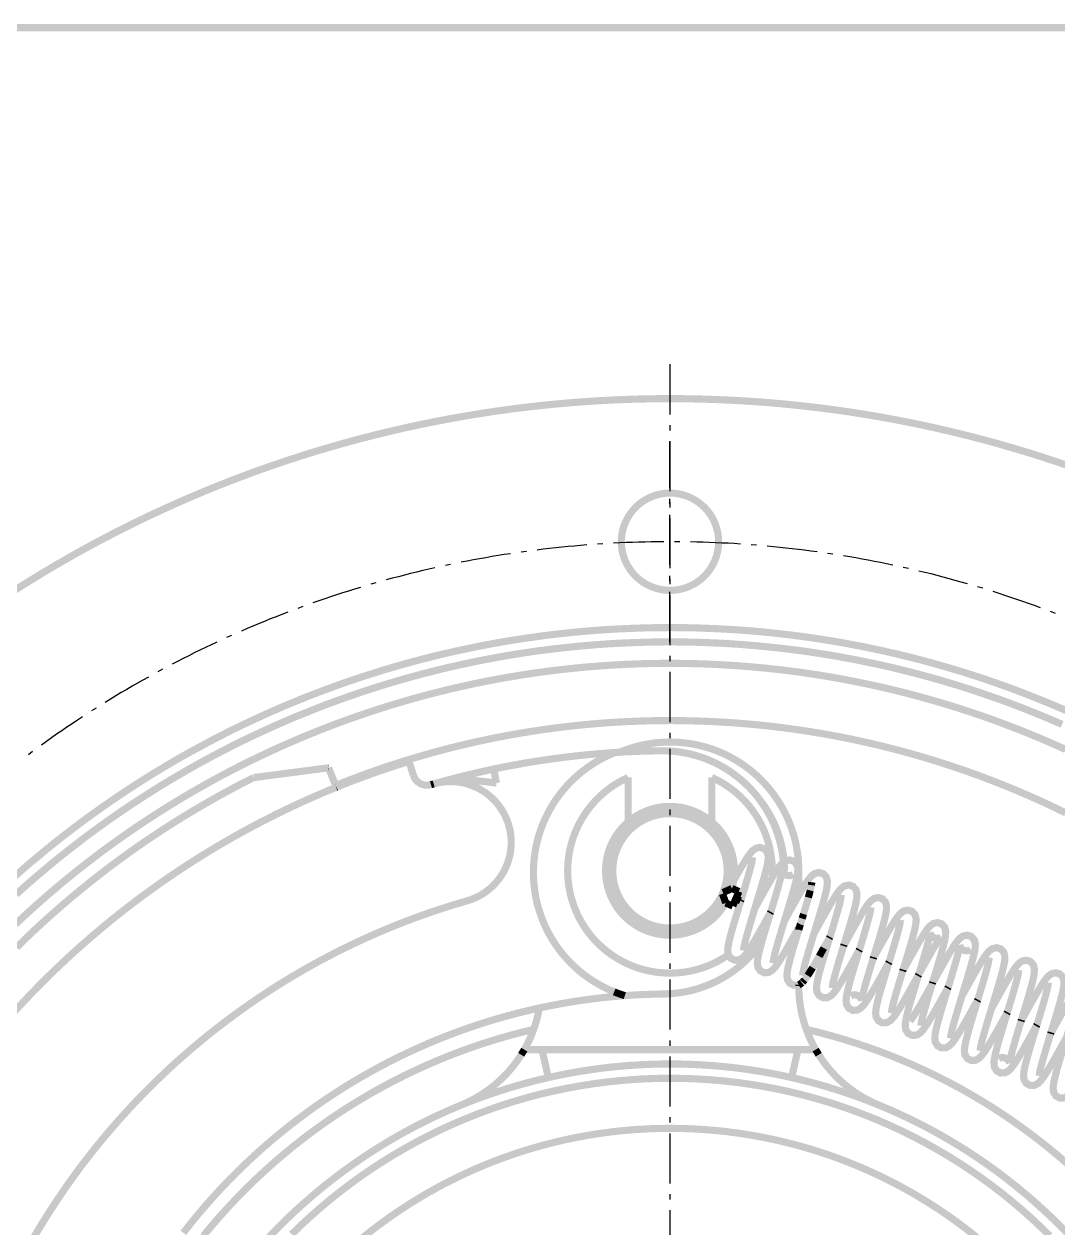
# Model space of a CAD drawing. Header units: millimetres. Extents: x 20 to 410, y 10 to 287.
# Drawn here: x 71.6 to 143.9, y 203.1 to 287.2 of the extents above; entities that cross this region are included whole.
import ezdxf

# ---------------------------------------------------------------- set-up
doc = ezdxf.new("R2010")
doc.units = ezdxf.units.MM
doc.layers.add('KANTEN', color=7, linetype='Continuous', lineweight=50)
doc.layers.add('MITTELLINIEN', color=7, linetype='Continuous', lineweight=25)

msp = doc.modelspace()

# ---------------------------------------------------------------- linework, layer by layer
at = {"layer": 'KANTEN', "lineweight": 50, "const_width": 0.5}
for points in [[(20, 10), (410, 10), (410, 287), (20, 287)], [(116.77, 254.47), (116.47, 254.457), (116.171, 254.417), (115.878, 254.351), (115.591, 254.259), (115.314, 254.143), (115.048, 254.002), (114.796, 253.838), (114.559, 253.653), (114.339, 253.447), (114.139, 253.223), (113.959, 252.982), (113.801, 252.726), (113.666, 252.457), (113.556, 252.178), (113.47, 251.889), (113.411, 251.594), (113.377, 251.295), (113.371, 250.995), (113.391, 250.695), (113.437, 250.397), (113.51, 250.106), (113.608, 249.821), (113.73, 249.547), (113.877, 249.284), (114.046, 249.035), (114.237, 248.802), (114.447, 248.587), (114.675, 248.392), (114.92, 248.217), (115.18, 248.065), (115.452, 247.936), (115.734, 247.832), (116.024, 247.753), (116.32, 247.7), (116.62, 247.673), (116.92, 247.673), (117.22, 247.7), (117.516, 247.753), (117.806, 247.832), (118.088, 247.936), (118.36, 248.065), (118.62, 248.217), (118.865, 248.392), (119.093, 248.587), (119.303, 248.802), (119.494, 249.035), (119.663, 249.284), (119.81, 249.547), (119.932, 249.821), (120.03, 250.106), (120.103, 250.397), (120.149, 250.695), (120.169, 250.995), (120.163, 251.295), (120.129, 251.594), (120.07, 251.889), (119.984, 252.178), (119.874, 252.457), (119.739, 252.726), (119.581, 252.982), (119.401, 253.223), (119.201, 253.447), (118.981, 253.653), (118.744, 253.838), (118.492, 254.002), (118.226, 254.143), (117.949, 254.259), (117.662, 254.351), (117.369, 254.417), (117.07, 254.457)], [(116.77, 224.07), (117.073, 224.081), (117.373, 224.116), (117.671, 224.173), (117.963, 224.252), (118.248, 224.353), (118.525, 224.476), (118.792, 224.619), (119.047, 224.781), (119.289, 224.963), (119.517, 225.162), (119.729, 225.379), (119.924, 225.61), (120.101, 225.856), (120.259, 226.114), (120.397, 226.383), (120.514, 226.662), (120.61, 226.95), (120.684, 227.243), (120.735, 227.542), (120.764, 227.843), (120.769, 228.146), (120.752, 228.448), (120.712, 228.748), (120.65, 229.044), (120.565, 229.335), (120.458, 229.618), (120.331, 229.893), (120.183, 230.157), (120.015, 230.409), (119.829, 230.648), (119.625, 230.872), (119.405, 231.079), (119.17, 231.27), (118.921, 231.442), (118.66, 231.595), (118.388, 231.728), (118.106, 231.84), (117.817, 231.93), (117.522, 231.999), (117.223, 232.044), (116.921, 232.067), (116.619, 232.067), (116.317, 232.044), (116.018, 231.999), (115.723, 231.93), (115.434, 231.84), (115.152, 231.728), (114.88, 231.595), (114.619, 231.442), (114.37, 231.27), (114.135, 231.079), (113.915, 230.872), (113.711, 230.648), (113.525, 230.409), (113.357, 230.157), (113.209, 229.893), (113.082, 229.618), (112.975, 229.335), (112.89, 229.044), (112.828, 228.748), (112.788, 228.448), (112.771, 228.146), (112.776, 227.843), (112.805, 227.542), (112.856, 227.243), (112.93, 226.95), (113.026, 226.662), (113.143, 226.383), (113.281, 226.114), (113.439, 225.856), (113.616, 225.61), (113.811, 225.379), (114.023, 225.162), (114.251, 224.963), (114.493, 224.781), (114.748, 224.619), (115.015, 224.476), (115.292, 224.353), (115.577, 224.252), (115.869, 224.173), (116.167, 224.116), (116.467, 224.081)]]:
    msp.add_lwpolyline(points, close=True, dxfattribs=at)
for points in [[(144.459, 256.434), (143.606, 256.722), (142.465, 257.093), (141.606, 257.361), (140.743, 257.619), (139.59, 257.95), (138.431, 258.264), (137.56, 258.488), (136.686, 258.704), (135.517, 258.977), (134.345, 259.233), (133.463, 259.415), (132.285, 259.642), (131.399, 259.802), (130.215, 260), (129.326, 260.138), (128.435, 260.266), (127.245, 260.422), (126.351, 260.528), (125.157, 260.655), (123.962, 260.765), (123.065, 260.837), (122.167, 260.898), (120.969, 260.966), (119.77, 261.017), (118.87, 261.044), (117.67, 261.065), (116.77, 261.07), (115.87, 261.065), (114.67, 261.044), (113.77, 261.017), (112.871, 260.981), (111.672, 260.917), (110.774, 260.858), (109.877, 260.79), (108.681, 260.684), (107.786, 260.594), (106.593, 260.459), (105.7, 260.346), (104.511, 260.181), (103.621, 260.047), (102.437, 259.853), (101.255, 259.642), (100.371, 259.473), (99.195, 259.233), (98.316, 259.043), (97.438, 258.842), (96.271, 258.561), (95.109, 258.264), (94.24, 258.03), (93.373, 257.786), (92.221, 257.448), (91.361, 257.183), (90.218, 256.817), (89.081, 256.434), (88.231, 256.136), (87.385, 255.829), (86.262, 255.406), (85.424, 255.079), (84.311, 254.628), (83.481, 254.28), (82.38, 253.803), (81.286, 253.309), (80.47, 252.929), (79.389, 252.409), (78.582, 252.009), (77.78, 251.6), (76.718, 251.042), (75.926, 250.614), (75.139, 250.177), (74.097, 249.582), (73.321, 249.126), (72.294, 248.505), (71.529, 248.03), (70.518, 247.384)], [(144.812, 239.115), (143.987, 239.475), (143.158, 239.825), (141.766, 240.383), (140.925, 240.704), (140.079, 241.014), (139.23, 241.312), (138.377, 241.6), (137.521, 241.876), (136.661, 242.141), (135.219, 242.558), (134.351, 242.793), (133.479, 243.016), (132.604, 243.229), (131.727, 243.429), (130.259, 243.739), (128.785, 244.016), (127.897, 244.167), (127.008, 244.306), (126.117, 244.434), (125.224, 244.55), (123.734, 244.718), (122.838, 244.803), (121.941, 244.876), (121.043, 244.938), (120.144, 244.987), (118.645, 245.045), (117.745, 245.063), (116.845, 245.07), (115.945, 245.065), (115.045, 245.048), (113.546, 244.995), (112.647, 244.947), (111.749, 244.887), (110.852, 244.816), (109.956, 244.733), (109.06, 244.638), (108.167, 244.532), (106.68, 244.328), (105.199, 244.093), (104.313, 243.936), (103.428, 243.768), (101.96, 243.462), (101.082, 243.263), (100.207, 243.053), (99.334, 242.831), (98.465, 242.598), (97.599, 242.353), (96.736, 242.098), (95.305, 241.646), (94.452, 241.361), (93.602, 241.064), (92.194, 240.545), (91.355, 240.219), (90.521, 239.882), (89.691, 239.534), (88.865, 239.176), (87.5, 238.554), (86.687, 238.167), (85.88, 237.769), (84.546, 237.083), (83.227, 236.368), (82.443, 235.926), (81.666, 235.473), (80.894, 235.01), (80.128, 234.537), (79.368, 234.054), (78.615, 233.561), (77.868, 233.058), (77.128, 232.546), (75.91, 231.671), (74.711, 230.769), (74.001, 230.216), (73.298, 229.654), (72.144, 228.696), (71.461, 228.109), (70.786, 227.514)], [(144.172, 238.304), (142.792, 238.894), (141.4, 239.453), (140.559, 239.773), (139.714, 240.082), (138.296, 240.573), (137.44, 240.852), (136.581, 241.12), (135.718, 241.377), (134.852, 241.622), (133.983, 241.855), (133.111, 242.077), (132.236, 242.288), (131.358, 242.487), (129.889, 242.793), (128.414, 243.066), (127.526, 243.214), (126.636, 243.35), (125.745, 243.475), (124.852, 243.588), (123.361, 243.75), (121.866, 243.879), (120.968, 243.94), (120.069, 243.99), (118.57, 244.046), (117.67, 244.064), (116.77, 244.07), (115.87, 244.064), (114.97, 244.046), (113.471, 243.99), (112.572, 243.94), (111.674, 243.879), (110.179, 243.75), (108.688, 243.588), (107.795, 243.475), (106.904, 243.35), (106.014, 243.214), (105.126, 243.066), (103.651, 242.793), (102.182, 242.487), (101.304, 242.288), (100.429, 242.077), (99.557, 241.855), (98.688, 241.622), (97.822, 241.377), (96.959, 241.12), (96.1, 240.852), (95.244, 240.573), (93.826, 240.082), (92.981, 239.773), (92.14, 239.453), (90.748, 238.894), (89.918, 238.544), (89.094, 238.183), (87.73, 237.557), (86.919, 237.168), (86.113, 236.767), (84.781, 236.076), (83.99, 235.647), (83.204, 235.208), (81.908, 234.453), (81.138, 233.987), (80.374, 233.51), (79.116, 232.693), (78.37, 232.19), (77.63, 231.677), (76.413, 230.8), (75.692, 230.261), (74.979, 229.712), (74.272, 229.154), (73.573, 228.587), (72.425, 227.621), (71.747, 227.03), (71.076, 226.429)], [(71.038, 224.349), (71.696, 224.964), (72.139, 225.368), (72.811, 225.968), (73.49, 226.559), (74.178, 227.14), (74.641, 227.523), (75.341, 228.089), (75.813, 228.46), (76.526, 229.01), (77.246, 229.55), (77.974, 230.081), (78.709, 230.601), (79.451, 231.111), (79.949, 231.446), (80.703, 231.939), (81.463, 232.423), (82.229, 232.896), (82.743, 233.205), (83.52, 233.661), (84.303, 234.106), (84.828, 234.396), (85.621, 234.824), (86.153, 235.102), (86.955, 235.512), (87.762, 235.91), (88.575, 236.297), (89.12, 236.549), (89.942, 236.918), (90.768, 237.276), (91.322, 237.508), (92.156, 237.847), (92.715, 238.067), (93.556, 238.387), (94.402, 238.695), (94.968, 238.895), (95.821, 239.184), (96.678, 239.462), (97.538, 239.728), (98.402, 239.983), (98.979, 240.146), (99.849, 240.381), (100.721, 240.604), (101.596, 240.816), (102.474, 241.015), (103.061, 241.142), (103.944, 241.321), (104.828, 241.489), (105.42, 241.594), (106.308, 241.742), (107.198, 241.878), (107.792, 241.961), (108.686, 242.077), (109.282, 242.147), (110.177, 242.242), (111.074, 242.326), (111.972, 242.397), (112.57, 242.437), (113.47, 242.488), (114.369, 242.527), (114.969, 242.546), (115.87, 242.564), (116.77, 242.57), (117.67, 242.564), (118.571, 242.546), (119.171, 242.527), (120.07, 242.488), (120.97, 242.437), (121.568, 242.397), (122.466, 242.326), (123.363, 242.242), (124.258, 242.147), (124.854, 242.077), (125.748, 241.961), (126.639, 241.834), (127.529, 241.694), (128.416, 241.542), (129.302, 241.379), (129.891, 241.263), (130.772, 241.079), (131.651, 240.884), (132.236, 240.747), (133.11, 240.531), (133.981, 240.304), (134.85, 240.065), (135.427, 239.899), (136.289, 239.641), (136.862, 239.462), (137.719, 239.184), (138.288, 238.992), (139.138, 238.695), (139.984, 238.387), (140.825, 238.067), (141.384, 237.847), (142.218, 237.508), (142.772, 237.276), (143.598, 236.918), (144.42, 236.549)], [(93.405, 234.038), (93.963, 234.26), (94.805, 234.583), (95.651, 234.894), (96.218, 235.094), (97.072, 235.385), (97.643, 235.571), (98.503, 235.841), (99.079, 236.014), (99.945, 236.263), (100.525, 236.422), (101.397, 236.65), (101.98, 236.795), (102.858, 237.002), (103.444, 237.133), (104.327, 237.319), (104.916, 237.436), (105.507, 237.547), (106.395, 237.703), (106.988, 237.8), (107.879, 237.934), (108.773, 238.056), (109.369, 238.13), (110.265, 238.231), (110.863, 238.29), (111.761, 238.369), (112.361, 238.414), (112.96, 238.454), (113.861, 238.502), (114.761, 238.538), (115.362, 238.554), (115.963, 238.565), (116.865, 238.57), (117.466, 238.566), (118.367, 238.55), (119.268, 238.52), (119.869, 238.493), (120.769, 238.442), (121.368, 238.401), (122.267, 238.328), (122.865, 238.272), (123.762, 238.178), (124.359, 238.108), (124.955, 238.032), (125.848, 237.907), (126.442, 237.817), (127.332, 237.671), (128.219, 237.512), (128.81, 237.399), (129.399, 237.281), (130.28, 237.092), (130.867, 236.96), (131.743, 236.75), (132.617, 236.528), (133.198, 236.372), (133.777, 236.212), (134.643, 235.96), (135.218, 235.785), (136.077, 235.513), (136.933, 235.228), (137.501, 235.032), (138.349, 234.727), (138.912, 234.516), (139.753, 234.191), (140.311, 233.967), (140.866, 233.738), (141.696, 233.385), (142.52, 233.019), (143.066, 232.769), (143.881, 232.384), (144.422, 232.12)], [(125.77, 228.07), (125.765, 228.371), (125.75, 228.671), (125.725, 228.97), (125.69, 229.269), (125.645, 229.566), (125.59, 229.862), (125.525, 230.155), (125.451, 230.447), (125.366, 230.735), (125.273, 231.021), (125.169, 231.303), (125.057, 231.582), (124.935, 231.857), (124.804, 232.127), (124.664, 232.393), (124.515, 232.654), (124.357, 232.91), (124.192, 233.161), (124.017, 233.406), (123.835, 233.645), (123.645, 233.878), (123.447, 234.104), (123.242, 234.324), (123.029, 234.537), (122.81, 234.742), (122.584, 234.94), (122.351, 235.131), (122.112, 235.313), (121.867, 235.487), (121.617, 235.653), (121.361, 235.811), (121.1, 235.96), (120.834, 236.1), (120.563, 236.232), (120.289, 236.354), (120.01, 236.467), (119.728, 236.57), (119.442, 236.664), (119.154, 236.749), (118.863, 236.823), (118.569, 236.888), (118.274, 236.944), (117.976, 236.989), (117.678, 237.024), (117.378, 237.049), (117.078, 237.065), (116.778, 237.07), (116.477, 237.065), (116.177, 237.05), (115.877, 237.026), (115.578, 236.991), (115.281, 236.946), (114.986, 236.891), (114.692, 236.827), (114.401, 236.753), (114.112, 236.669), (113.826, 236.575), (113.544, 236.472), (113.265, 236.36)], [(104.441, 235.182), (105.343, 235.364), (106.55, 235.585), (107.459, 235.735), (108.673, 235.913), (109.586, 236.03), (110.805, 236.165), (112.027, 236.274), (112.945, 236.34)], [(112.945, 236.34), (112.665, 236.225), (112.388, 236.1), (112.116, 235.966), (111.848, 235.823), (111.585, 235.67), (111.328, 235.51), (111.076, 235.34), (110.83, 235.162)], [(116.136, 236.459), (115.178, 236.441), (114.54, 236.421), (113.583, 236.377), (112.945, 236.34)], [(124.695, 228.679), (124.664, 228.98), (124.623, 229.28), (124.57, 229.578), (124.507, 229.875), (124.434, 230.169), (124.35, 230.46), (124.256, 230.747), (124.151, 231.032), (124.037, 231.312), (123.912, 231.588), (123.778, 231.86), (123.634, 232.126), (123.481, 232.388), (123.319, 232.643), (123.147, 232.893), (122.967, 233.136), (122.779, 233.373), (122.582, 233.603), (122.376, 233.826), (122.163, 234.041), (121.943, 234.249), (121.715, 234.449), (121.481, 234.64), (121.239, 234.823), (120.992, 234.997), (120.738, 235.163), (120.478, 235.319), (120.213, 235.466), (119.943, 235.603), (119.669, 235.731), (119.39, 235.848), (119.107, 235.956), (118.82, 236.054), (118.53, 236.141), (118.237, 236.218), (117.942, 236.284), (117.644, 236.34), (117.344, 236.385), (117.043, 236.42), (116.742, 236.443), (116.439, 236.456), (116.136, 236.459)], [(97.581, 235.418), (96.726, 235.133), (96.159, 234.936), (95.312, 234.63), (94.469, 234.312), (93.631, 233.982), (92.798, 233.64), (91.97, 233.286), (91.421, 233.043), (90.874, 232.795), (90.059, 232.413), (89.249, 232.019), (88.445, 231.613), (87.647, 231.196), (86.855, 230.767), (86.069, 230.327), (85.29, 229.875), (84.774, 229.568), (84.006, 229.098), (83.245, 228.616), (82.491, 228.124), (81.744, 227.62), (81.25, 227.279), (80.516, 226.757), (79.789, 226.226), (79.07, 225.683), (78.359, 225.13), (77.656, 224.567), (77.192, 224.186), (76.503, 223.606), (75.823, 223.016), (75.151, 222.417), (74.488, 221.807), (74.05, 221.396), (73.402, 220.77), (72.763, 220.136), (72.134, 219.492), (71.513, 218.839), (70.902, 218.177)], [(97.581, 235.418), (98.534, 235.719)], [(97.581, 235.418), (98.534, 235.719)], [(98.534, 235.719), (98.682, 235.238), (98.831, 234.756)], [(71.108, 222.721), (71.754, 223.351), (72.19, 223.766), (72.63, 224.177), (73.297, 224.785), (73.746, 225.185), (74.427, 225.778), (74.885, 226.168), (75.58, 226.745), (76.282, 227.312), (76.754, 227.684), (77.71, 228.417), (78.435, 228.954), (78.922, 229.307), (79.907, 229.998), (80.404, 230.337), (81.156, 230.837), (81.661, 231.164), (82.424, 231.647), (82.936, 231.962), (83.71, 232.427), (84.491, 232.88), (85.014, 233.177), (85.541, 233.468), (86.335, 233.897), (87.136, 234.314), (87.673, 234.586)], [(92.886, 235.267), (90.279, 234.926), (87.673, 234.586)], [(92.905, 235.269), (92.895, 235.268), (92.886, 235.267)], [(93.456, 233.912), (93.181, 234.59), (92.905, 235.269)], [(98.831, 234.756), (98.905, 234.577), (99.013, 234.416), (99.15, 234.278), (99.311, 234.17), (99.49, 234.095), (99.68, 234.056), (99.874, 234.054), (100.065, 234.09)], [(98.831, 234.756), (98.905, 234.577), (99.013, 234.416), (99.15, 234.278), (99.311, 234.17), (99.49, 234.095), (99.68, 234.056), (99.874, 234.054), (100.065, 234.09)], [(104.441, 235.182), (103.538, 234.985), (102.339, 234.701), (101.145, 234.392), (100.254, 234.144)], [(104.441, 235.182), (103.538, 234.985), (102.339, 234.701), (101.145, 234.392), (100.254, 234.144)], [(100.254, 234.144), (101.145, 234.392), (102.339, 234.701), (103.538, 234.985), (104.441, 235.182)], [(104.647, 234.203), (104.441, 235.182)], [(111.716, 220.171), (111.458, 220.326), (111.205, 220.49), (110.958, 220.662), (110.717, 220.842), (110.482, 221.03), (110.254, 221.226), (110.032, 221.43), (109.817, 221.641), (109.609, 221.859), (109.409, 222.083), (109.216, 222.315), (109.031, 222.552), (108.854, 222.796), (108.686, 223.045), (108.526, 223.3), (108.374, 223.56), (108.231, 223.826), (108.097, 224.095), (107.973, 224.369), (107.857, 224.647), (107.751, 224.929), (107.655, 225.214), (107.568, 225.503), (107.49, 225.793), (107.423, 226.087), (107.365, 226.382), (107.317, 226.68), (107.28, 226.978), (107.252, 227.278), (107.234, 227.579), (107.226, 227.88), (107.229, 228.181), (107.241, 228.481), (107.264, 228.782), (107.296, 229.081), (107.339, 229.379), (107.391, 229.676), (107.453, 229.97), (107.526, 230.262), (107.608, 230.552), (107.699, 230.839), (107.8, 231.122), (107.911, 231.403), (108.031, 231.679), (108.16, 231.951), (108.298, 232.218), (108.444, 232.481), (108.6, 232.739), (108.764, 232.991), (108.937, 233.238), (109.117, 233.479), (109.306, 233.714), (109.502, 233.942), (109.706, 234.163), (109.917, 234.378), (110.135, 234.585), (110.361, 234.785), (110.592, 234.978), (110.83, 235.162)], [(113.85, 234.597), (113.578, 234.468), (113.311, 234.328), (113.05, 234.176), (112.797, 234.014), (112.55, 233.842), (112.31, 233.659), (112.079, 233.466), (111.856, 233.263), (111.641, 233.052), (111.436, 232.831), (111.24, 232.602), (111.054, 232.366), (110.878, 232.121), (110.713, 231.869), (110.558, 231.611), (110.415, 231.346), (110.282, 231.075), (110.161, 230.799), (110.052, 230.518), (109.955, 230.233), (109.87, 229.944), (109.797, 229.652), (109.737, 229.357), (109.689, 229.059), (109.653, 228.76), (109.631, 228.46), (109.621, 228.159), (109.623, 227.858), (109.638, 227.557), (109.666, 227.257), (109.707, 226.958), (109.76, 226.662), (109.826, 226.368), (109.903, 226.077), (109.994, 225.789), (110.096, 225.506), (110.21, 225.227), (110.335, 224.953), (110.472, 224.685), (110.62, 224.422), (110.779, 224.167), (110.949, 223.918), (111.129, 223.676), (111.319, 223.443), (111.519, 223.217), (111.728, 223), (111.946, 222.792), (112.173, 222.594), (112.408, 222.405), (112.65, 222.226), (112.9, 222.058), (113.157, 221.9), (113.42, 221.754), (113.689, 221.618), (113.963, 221.494), (114.243, 221.382), (114.527, 221.281), (114.815, 221.193), (115.106, 221.116), (115.401, 221.052), (115.697, 221.001), (115.996, 220.962), (116.296, 220.936), (116.597, 220.922), (116.898, 220.921), (117.199, 220.933), (117.5, 220.957), (117.799, 220.994), (118.096, 221.044), (118.391, 221.106), (118.683, 221.181), (118.971, 221.267), (119.256, 221.366), (119.536, 221.477), (119.811, 221.599), (120.081, 221.733), (120.345, 221.878), (120.603, 222.034), (120.854, 222.201)], [(113.85, 231.494), (113.85, 233.045), (113.85, 234.597)], [(123.903, 227.581), (123.918, 227.882), (123.919, 228.182), (123.908, 228.482), (123.885, 228.782), (123.848, 229.08), (123.8, 229.376), (123.739, 229.67), (123.665, 229.962), (123.58, 230.25), (123.482, 230.534), (123.373, 230.813), (123.252, 231.088), (123.119, 231.358), (122.975, 231.622), (122.821, 231.879), (122.655, 232.13), (122.48, 232.374), (122.294, 232.61), (122.098, 232.838), (121.893, 233.057), (121.679, 233.268), (121.457, 233.47), (121.226, 233.662), (120.987, 233.844), (120.741, 234.016), (120.487, 234.178), (120.228, 234.328), (119.962, 234.468), (119.69, 234.597)], [(119.69, 234.597), (119.69, 233.045), (119.69, 231.494)], [(70.93, 218.208), (71.542, 218.87), (72.164, 219.524), (72.796, 220.169), (73.222, 220.593), (73.869, 221.222), (74.525, 221.842), (74.967, 222.25), (75.413, 222.653), (76.09, 223.25), (76.775, 223.837), (77.469, 224.414), (77.936, 224.793), (78.643, 225.353), (79.359, 225.903), (79.84, 226.263), (80.569, 226.796), (81.305, 227.317), (82.049, 227.828), (82.549, 228.162), (83.052, 228.492), (83.813, 228.977), (84.324, 229.294), (85.096, 229.761), (85.615, 230.066), (86.398, 230.513), (87.188, 230.95), (87.718, 231.234), (88.518, 231.651), (89.324, 232.056), (89.865, 232.32), (90.681, 232.706), (91.502, 233.079), (92.052, 233.322), (92.883, 233.676), (93.439, 233.905)], [(93.439, 233.905), (93.448, 233.908), (93.456, 233.912)], [(100.065, 234.09), (100.254, 234.144)], [(103.158, 234.373), (102.834, 234.396), (102.509, 234.409), (102.183, 234.412), (101.858, 234.403), (101.533, 234.38), (101.21, 234.344), (100.888, 234.293), (100.569, 234.226), (100.254, 234.144)], [(100.254, 234.144), (100.549, 234.217), (100.848, 234.269), (101.15, 234.299), (101.453, 234.308), (101.756, 234.295), (102.058, 234.261), (102.356, 234.205), (102.649, 234.128), (102.936, 234.03), (103.216, 233.912), (103.486, 233.775), (103.746, 233.618), (103.994, 233.443), (104.229, 233.251), (104.45, 233.043), (104.655, 232.82), (104.844, 232.582), (105.015, 232.332), (105.168, 232.07), (105.302, 231.798), (105.416, 231.517), (105.51, 231.228), (105.583, 230.934), (105.635, 230.635), (105.665, 230.333), (105.674, 230.03), (105.661, 229.727), (105.627, 229.425), (105.571, 229.127), (105.494, 228.834), (105.396, 228.546), (105.278, 228.267), (105.141, 227.996), (104.984, 227.737), (104.809, 227.489), (104.617, 227.254), (104.409, 227.033), (104.186, 226.828), (103.948, 226.639), (103.698, 226.468), (103.436, 226.315), (103.164, 226.181), (102.883, 226.066), (102.594, 225.973)], [(104.647, 234.203), (103.718, 234.318), (103.158, 234.373)], [(124.77, 228.07), (124.764, 228.383), (124.745, 228.696), (124.715, 229.008), (124.672, 229.318), (124.617, 229.627), (124.55, 229.933), (124.471, 230.236), (124.38, 230.536), (124.278, 230.832), (124.164, 231.124), (124.039, 231.412), (123.902, 231.694), (123.755, 231.97), (123.597, 232.241), (123.428, 232.505), (123.249, 232.762), (123.061, 233.012)], [(121.097, 226.833), (121.17, 227.126), (121.223, 227.423), (121.257, 227.723), (121.27, 228.025), (121.263, 228.327), (121.235, 228.627), (121.188, 228.925), (121.121, 229.22), (121.034, 229.509), (120.928, 229.791), (120.803, 230.066), (120.66, 230.332), (120.5, 230.588), (120.322, 230.832), (120.129, 231.064), (119.921, 231.283), (119.699, 231.487), (119.463, 231.675), (119.215, 231.848), (118.956, 232.003), (118.688, 232.141), (118.411, 232.26), (118.126, 232.361), (117.835, 232.442), (117.54, 232.504), (117.241, 232.545), (116.94, 232.567), (116.638, 232.568), (116.337, 232.549), (116.037, 232.51), (115.741, 232.451), (115.45, 232.372), (115.164, 232.274), (114.886, 232.157), (114.617, 232.021), (114.356, 231.868), (114.107, 231.698), (113.87, 231.511), (113.646, 231.309), (113.436, 231.092), (113.241, 230.862), (113.061, 230.619), (112.899, 230.365), (112.754, 230.1), (112.627, 229.826), (112.518, 229.544), (112.429, 229.256), (112.359, 228.962), (112.309, 228.665), (112.28, 228.364), (112.27, 228.063), (112.281, 227.761), (112.311, 227.461), (112.362, 227.163), (112.433, 226.87), (112.523, 226.582), (112.633, 226.3), (112.761, 226.027), (112.907, 225.763), (113.07, 225.509), (113.25, 225.267), (113.446, 225.037), (113.657, 224.821), (113.881, 224.619), (114.119, 224.434), (114.369, 224.264), (114.63, 224.112), (114.9, 223.977), (115.178, 223.861), (115.464, 223.764), (115.756, 223.686), (116.052, 223.628), (116.351, 223.59), (116.653, 223.572), (116.955, 223.574), (117.256, 223.596), (117.554, 223.639), (117.85, 223.701), (118.14, 223.784), (118.424, 223.885), (118.701, 224.005), (118.969, 224.144), (119.228, 224.3), (119.475, 224.474), (119.71, 224.663), (119.932, 224.868), (120.139, 225.087), (120.332, 225.32), (120.508, 225.564), (120.668, 225.821)], [(121.216, 227.374), (121.671, 228.176), (121.985, 228.703), (122.149, 228.963), (122.323, 229.216), (122.517, 229.453), (122.76, 229.639), (123.056, 229.707), (123.347, 229.62), (123.555, 229.399), (123.638, 229.105), (123.624, 228.799), (123.57, 228.497), (123.502, 228.197), (123.345, 227.604), (123.088, 226.719), (122.729, 225.544)], [(122.546, 229.023), (122.499, 228.72), (122.43, 228.422), (122.272, 227.831), (122.014, 226.949), (121.215, 224.312), (121.048, 223.723), (120.899, 223.129), (120.839, 222.829), (120.806, 222.525), (120.846, 222.223), (121.009, 221.967), (121.276, 221.825), (121.579, 221.836), (121.844, 221.984), (122.052, 222.208), (122.231, 222.456), (122.398, 222.713), (122.715, 223.237), (123.17, 224.035), (123.763, 225.106)], [(122.699, 225.442), (123.292, 226.514), (123.746, 227.314), (124.06, 227.84), (124.224, 228.098), (124.398, 228.35), (124.593, 228.586), (124.837, 228.768), (125.134, 228.83), (125.423, 228.738), (125.627, 228.514), (125.706, 228.22), (125.69, 227.915), (125.636, 227.613), (125.568, 227.315), (125.411, 226.722), (125.154, 225.84), (124.797, 224.668)], [(124.613, 228.146), (124.567, 227.844), (124.498, 227.546), (124.339, 226.954), (124.081, 226.073), (123.282, 223.436), (123.116, 222.846), (122.966, 222.253), (122.906, 221.952), (122.873, 221.648), (122.913, 221.346), (123.076, 221.091), (123.343, 220.949), (123.646, 220.959), (123.911, 221.108), (124.12, 221.332), (124.299, 221.58), (124.466, 221.836), (124.782, 222.361), (125.237, 223.159), (125.83, 224.23)], [(125.378, 227.822), (125.27, 227.762), (125.149, 227.734), (125.025, 227.738), (124.905, 227.772), (124.798, 227.834), (124.709, 227.92), (124.644, 228.027), (124.613, 228.146)], [(124.766, 224.566), (125.36, 225.638), (125.813, 226.437), (126.127, 226.963), (126.291, 227.222), (126.465, 227.474), (126.661, 227.71), (126.905, 227.892), (127.202, 227.954), (127.49, 227.862), (127.694, 227.638), (127.773, 227.344), (127.757, 227.039), (127.703, 226.737), (127.635, 226.438), (127.478, 225.846), (127.221, 224.964), (126.864, 223.792)], [(125.77, 228.07), (125.77, 227.217), (125.77, 226.363)], [(126.68, 227.27), (126.634, 226.968), (126.565, 226.67), (126.407, 226.078), (126.148, 225.197), (125.349, 222.56), (125.183, 221.97), (125.034, 221.376), (124.974, 221.076), (124.94, 220.772), (124.98, 220.47), (125.143, 220.215), (125.411, 220.073), (125.713, 220.083), (125.979, 220.232), (126.187, 220.455), (126.366, 220.704), (126.533, 220.96), (126.849, 221.485), (127.304, 222.283), (127.898, 223.354)], [(126.653, 227.067), (126.68, 227.27)], [(126.833, 223.69), (127.427, 224.762), (127.88, 225.561), (128.194, 226.087), (128.359, 226.346), (128.532, 226.598), (128.728, 226.834), (128.972, 227.016), (129.269, 227.078), (129.557, 226.985), (129.761, 226.762), (129.84, 226.468), (129.824, 226.162), (129.771, 225.861), (129.702, 225.562), (129.545, 224.97), (129.288, 224.088), (128.931, 222.916)], [(120.668, 225.821), (120.555, 226.144), (120.433, 226.463)], [(121.097, 226.833), (120.786, 226.69), (120.472, 226.555)], [(121.097, 226.833), (121.342, 226.729), (121.588, 226.625)], [(121.374, 226.119), (121.159, 225.612)], [(121.588, 226.625), (121.374, 226.119)], [(121.374, 226.119), (121.696, 225.982)], [(126.442, 226.204), (126.571, 226.694)], [(128.747, 226.394), (128.701, 226.092), (128.632, 225.793), (128.474, 225.202), (128.216, 224.321), (127.417, 221.683), (127.25, 221.094), (127.101, 220.5), (127.041, 220.2), (127.008, 219.896), (127.048, 219.594), (127.211, 219.339), (127.478, 219.197), (127.781, 219.207), (128.046, 219.355), (128.254, 219.579), (128.433, 219.827), (128.6, 220.084), (128.916, 220.608), (129.371, 221.406), (129.965, 222.478)], [(128.901, 222.814), (129.494, 223.886), (129.948, 224.685), (130.262, 225.211), (130.426, 225.47), (130.6, 225.722), (130.795, 225.958), (131.039, 226.14), (131.336, 226.202), (131.625, 226.109), (131.829, 225.885), (131.907, 225.592), (131.892, 225.286), (131.838, 224.985), (131.77, 224.686), (131.613, 224.094), (131.356, 223.211), (130.998, 222.039)], [(102.594, 225.973), (101.443, 225.628), (100.585, 225.353), (100.016, 225.161), (99.449, 224.962), (98.603, 224.651), (98.043, 224.436), (97.206, 224.101), (96.376, 223.752), (95.825, 223.511), (95.006, 223.137), (94.463, 222.88), (93.654, 222.483), (93.119, 222.21), (92.322, 221.789), (91.795, 221.501), (91.271, 221.206), (90.492, 220.753), (89.721, 220.287), (89.212, 219.968), (88.455, 219.48), (87.955, 219.146), (87.213, 218.636), (86.723, 218.288), (85.756, 217.576), (85.278, 217.211), (84.57, 216.654), (84.104, 216.276), (83.412, 215.698), (82.731, 215.109), (82.282, 214.709), (81.838, 214.304), (81.182, 213.687), (80.75, 213.27), (80.111, 212.634), (79.484, 211.987), (79.072, 211.55), (78.264, 210.661), (77.672, 209.982), (77.283, 209.523), (76.711, 208.828), (76.336, 208.358), (75.784, 207.646), (75.424, 207.166), (75.068, 206.681), (74.546, 205.947), (73.87, 204.954), (73.54, 204.452), (73.057, 203.691), (72.742, 203.18), (72.282, 202.405)], [(120.668, 225.821), (120.913, 225.717), (121.159, 225.612)], [(121.696, 225.982), (121.748, 226.076)], [(122.729, 225.544), (122.362, 224.333), (122.1, 223.421), (122.021, 223.115), (121.949, 222.807), (121.9, 222.495)], [(130.815, 225.518), (130.768, 225.216), (130.699, 224.917), (130.541, 224.326), (130.283, 223.444), (129.484, 220.807), (129.317, 220.218), (129.168, 219.624), (129.108, 219.324), (129.075, 219.02), (129.115, 218.718), (129.278, 218.462), (129.545, 218.321), (129.848, 218.331), (130.113, 218.479), (130.321, 218.703), (130.5, 218.951), (130.667, 219.208), (130.984, 219.732), (131.439, 220.53), (132.032, 221.601)], [(130.968, 221.937), (131.561, 223.009), (132.015, 223.809), (132.329, 224.335), (132.493, 224.594), (132.667, 224.846), (132.862, 225.081), (133.106, 225.264), (133.403, 225.325), (133.692, 225.233), (133.896, 225.009), (133.975, 224.715), (133.959, 224.41), (133.905, 224.108), (133.837, 223.81), (133.68, 223.218), (133.423, 222.335), (133.066, 221.163)], [(123.763, 225.106), (123.815, 225.199)], [(124.797, 224.668), (124.429, 223.457), (124.168, 222.545), (124.088, 222.239), (124.016, 221.931), (123.968, 221.619)], [(126.008, 224.734), (126.105, 225.051)], [(132.882, 224.642), (132.836, 224.339), (132.767, 224.041), (132.608, 223.45), (132.35, 222.568), (131.551, 219.931), (131.385, 219.342), (131.235, 218.748), (131.175, 218.448), (131.142, 218.144), (131.182, 217.842), (131.345, 217.586), (131.613, 217.444), (131.915, 217.455), (132.18, 217.603), (132.389, 217.827), (132.568, 218.075), (132.735, 218.332), (133.051, 218.856), (133.506, 219.654), (134.099, 220.725)], [(133.035, 221.061), (133.629, 222.133), (134.082, 222.933), (134.396, 223.459), (134.56, 223.717), (134.734, 223.97), (134.93, 224.205), (135.174, 224.387), (135.471, 224.449), (135.759, 224.357), (135.963, 224.133), (136.042, 223.839), (136.026, 223.534), (135.972, 223.232), (135.904, 222.934), (135.747, 222.341), (135.49, 221.459), (135.133, 220.287)], [(133.035, 221.061), (133.629, 222.133), (134.082, 222.933), (134.396, 223.459), (134.56, 223.717), (134.734, 223.97), (134.93, 224.205), (135.174, 224.387), (135.471, 224.449), (135.759, 224.357), (135.963, 224.133), (136.042, 223.839), (136.026, 223.534), (135.972, 223.232), (135.904, 222.934), (135.747, 222.341), (135.49, 221.459), (135.133, 220.287)], [(125.77, 223.957), (125.883, 224.324)], [(125.77, 224.121), (125.77, 224.039), (125.77, 223.957)], [(125.83, 224.23), (125.883, 224.323)], [(126.864, 223.792), (126.496, 222.581), (126.235, 221.669), (126.155, 221.363), (126.083, 221.055), (126.035, 220.743)], [(134.949, 223.766), (134.903, 223.463), (134.834, 223.165), (134.676, 222.573), (134.417, 221.692), (133.618, 219.055), (133.452, 218.466), (133.303, 217.872), (133.243, 217.572), (133.21, 217.267), (133.249, 216.965), (133.412, 216.71), (133.68, 216.568), (133.982, 216.578), (134.248, 216.727), (134.456, 216.951), (134.635, 217.199), (134.802, 217.456), (135.118, 217.98), (135.573, 218.778), (136.167, 219.849)], [(133.539, 217.562), (133.724, 217.805), (133.891, 218.062), (134.206, 218.588), (134.66, 219.386), (135.999, 221.794), (136.306, 222.324), (136.629, 222.844), (136.803, 223.096), (136.999, 223.331), (137.243, 223.512), (137.54, 223.573), (137.828, 223.479), (138.031, 223.255), (138.109, 222.961), (138.093, 222.656), (138.039, 222.354), (137.971, 222.056), (137.814, 221.464), (137.557, 220.582), (137.2, 219.411)], [(135.714, 223.441), (135.606, 223.381), (135.485, 223.353), (135.361, 223.357), (135.241, 223.391), (135.134, 223.453), (135.045, 223.539), (134.981, 223.646), (134.949, 223.766)], [(135.102, 220.185), (135.696, 221.257), (136.149, 222.056), (136.463, 222.583), (136.628, 222.841), (136.801, 223.093), (136.997, 223.329), (137.241, 223.511), (137.538, 223.573), (137.826, 223.481), (138.03, 223.257), (138.109, 222.963), (138.093, 222.658), (138.04, 222.356), (137.971, 222.058), (137.814, 221.465), (137.557, 220.583), (137.2, 219.411)], [(116.316, 219.46), (116.625, 219.468), (116.934, 219.489), (117.242, 219.52), (117.548, 219.563), (117.853, 219.616), (118.156, 219.681), (118.456, 219.757), (118.753, 219.843), (119.047, 219.941), (119.337, 220.049), (119.623, 220.167), (119.904, 220.296), (120.181, 220.435), (120.452, 220.584), (120.718, 220.743), (120.978, 220.911), (121.231, 221.089), (121.478, 221.276), (121.718, 221.471), (121.95, 221.676), (122.175, 221.888), (122.392, 222.109), (122.601, 222.337), (122.802, 222.573), (122.993, 222.816), (123.176, 223.066)], [(127.95, 223.447), (127.592, 222.275), (127.333, 221.393), (127.173, 220.802), (127.102, 220.504), (127.041, 220.203), (127.008, 219.899), (127.047, 219.597), (127.209, 219.341), (127.475, 219.197), (127.778, 219.206), (128.044, 219.354), (128.253, 219.578), (128.432, 219.826), (128.599, 220.083), (128.916, 220.607), (129.371, 221.406), (129.965, 222.478)], [(127.898, 223.354), (127.95, 223.447)], [(127.898, 223.354), (127.95, 223.447)], [(128.931, 222.916), (128.563, 221.705), (128.302, 220.793), (128.222, 220.487), (128.151, 220.179), (128.102, 219.866)], [(128.931, 222.916), (128.901, 222.814)], [(134.099, 220.725), (134.714, 221.831), (135.187, 222.654), (135.352, 222.924), (135.523, 223.189), (135.714, 223.441)], [(137.016, 222.889), (136.97, 222.587), (136.901, 222.289), (136.743, 221.697), (136.485, 220.816), (135.686, 218.179), (135.519, 217.589), (135.37, 216.996), (135.31, 216.695), (135.277, 216.391), (135.317, 216.089), (135.48, 215.834), (135.747, 215.692), (136.05, 215.702), (136.315, 215.851), (136.523, 216.074), (136.702, 216.323), (136.869, 216.579), (137.185, 217.104), (137.64, 217.902), (138.234, 218.973)], [(137.781, 222.565), (137.673, 222.504), (137.552, 222.477), (137.428, 222.481), (137.309, 222.515), (137.201, 222.577), (137.112, 222.663), (137.048, 222.77), (137.016, 222.889)], [(137.781, 222.565), (137.673, 222.504), (137.552, 222.477), (137.428, 222.481), (137.309, 222.515), (137.201, 222.577), (137.112, 222.663), (137.048, 222.77), (137.016, 222.889)], [(127.521, 222.673), (127.199, 222.095)], [(130.017, 222.571), (129.659, 221.399), (129.4, 220.517), (129.24, 219.925), (129.169, 219.628), (129.109, 219.327), (129.075, 219.023), (129.114, 218.721), (129.276, 218.464), (129.543, 218.321), (129.846, 218.33), (130.111, 218.478), (130.32, 218.701), (130.499, 218.95), (130.666, 219.207), (130.983, 219.731), (131.438, 220.529), (132.032, 221.601)], [(129.965, 222.478), (130.017, 222.571)], [(130.998, 222.039), (130.631, 220.829), (130.369, 219.917), (130.29, 219.61), (130.218, 219.302), (130.17, 218.99)], [(130.998, 222.039), (130.968, 221.937)], [(137.17, 219.309), (137.763, 220.381), (138.217, 221.18), (138.531, 221.706), (138.695, 221.965), (138.869, 222.217), (139.064, 222.453), (139.308, 222.635), (139.605, 222.697), (139.894, 222.604), (140.098, 222.381), (140.176, 222.087), (140.161, 221.781), (140.107, 221.48), (140.039, 221.181), (139.882, 220.589), (139.625, 219.707), (139.267, 218.535)], [(137.17, 219.309), (137.763, 220.381), (138.217, 221.18), (138.531, 221.706), (138.695, 221.965), (138.869, 222.217), (139.064, 222.453), (139.308, 222.635), (139.605, 222.697), (139.894, 222.604), (140.098, 222.381), (140.176, 222.087), (140.161, 221.781), (140.107, 221.48), (140.039, 221.181), (139.882, 220.589), (139.625, 219.707), (139.267, 218.535)], [(139.084, 222.013), (139.037, 221.711), (138.969, 221.413), (138.81, 220.821), (138.552, 219.94), (137.753, 217.302), (137.586, 216.713), (137.437, 216.119), (137.377, 215.819), (137.344, 215.515), (137.384, 215.213), (137.547, 214.958), (137.814, 214.816), (138.117, 214.826), (138.382, 214.974), (138.59, 215.198), (138.769, 215.447), (138.936, 215.703), (139.253, 216.228), (139.708, 217.025), (140.301, 218.097)], [(126.74, 221.3), (126.397, 220.75)], [(132.032, 221.601), (132.084, 221.695)], [(133.066, 221.163), (132.698, 219.953), (132.437, 219.04), (132.357, 218.734), (132.285, 218.426), (132.237, 218.114)], [(133.066, 221.163), (133.035, 221.061)], [(139.237, 218.433), (139.83, 219.505), (140.284, 220.304), (140.598, 220.83), (140.762, 221.089), (140.936, 221.341), (141.131, 221.577), (141.376, 221.759), (141.672, 221.821), (141.961, 221.728), (142.165, 221.504), (142.244, 221.211), (142.228, 220.905), (142.174, 220.604), (142.106, 220.305), (141.949, 219.713), (141.692, 218.831), (141.335, 217.658)], [(139.237, 218.433), (139.83, 219.505), (140.284, 220.304), (140.598, 220.83), (140.762, 221.089), (140.936, 221.341), (141.131, 221.577), (141.376, 221.759), (141.672, 221.821), (141.961, 221.728), (142.165, 221.504), (142.244, 221.211), (142.228, 220.905), (142.174, 220.604), (142.106, 220.305), (141.949, 219.713), (141.692, 218.831), (141.335, 217.658)], [(141.151, 221.137), (141.105, 220.835), (141.036, 220.536), (140.877, 219.945), (140.619, 219.063), (139.82, 216.426), (139.654, 215.837), (139.504, 215.243), (139.444, 214.943), (139.411, 214.639), (139.451, 214.337), (139.614, 214.082), (139.882, 213.94), (140.184, 213.95), (140.449, 214.098), (140.658, 214.322), (140.837, 214.57), (141.004, 214.827), (141.32, 215.351), (141.775, 216.149), (142.368, 217.22)], [(125.991, 220.242), (125.887, 220.163), (125.77, 220.103)], [(126.175, 220.44), (126.041, 220.289)], [(134.099, 220.725), (134.152, 220.818)], [(135.133, 220.287), (134.765, 219.076), (134.504, 218.164), (134.424, 217.858), (134.352, 217.55), (134.304, 217.238)], [(135.133, 220.287), (135.102, 220.185)], [(141.304, 217.557), (141.898, 218.629), (142.351, 219.428), (142.665, 219.954), (142.829, 220.213), (143.003, 220.465), (143.199, 220.7), (143.443, 220.883), (143.74, 220.944), (144.028, 220.852), (144.232, 220.628), (144.311, 220.335), (144.295, 220.029), (144.241, 219.728), (144.173, 219.429), (144.016, 218.837), (143.759, 217.954), (143.402, 216.782)], [(143.218, 220.261), (143.172, 219.958), (143.103, 219.66), (142.945, 219.069), (142.686, 218.187), (141.887, 215.55), (141.721, 214.961), (141.572, 214.367), (141.512, 214.067), (141.479, 213.763), (141.518, 213.461), (141.681, 213.205), (141.949, 213.064), (142.251, 213.074), (142.517, 213.222), (142.725, 213.446), (142.904, 213.694), (143.071, 213.951), (143.387, 214.475), (143.842, 215.273), (144.436, 216.344)], [(111.716, 220.171), (111.997, 220.015), (112.283, 219.869), (112.574, 219.733), (112.87, 219.608)], [(112.87, 219.608), (113.24, 219.469), (113.615, 219.346)], [(113.615, 219.346), (114.215, 219.386), (114.814, 219.417), (115.415, 219.441), (116.316, 219.46)], [(125.77, 220.103), (125.77, 220.065), (125.77, 220.027)], [(126.951, 215.57), (126.802, 215.843), (126.662, 216.12), (126.532, 216.403), (126.412, 216.689), (126.302, 216.98), (126.201, 217.274), (126.111, 217.572), (126.032, 217.872), (125.963, 218.175), (125.904, 218.481), (125.856, 218.788), (125.818, 219.096), (125.791, 219.406), (125.775, 219.717), (125.77, 220.027)], [(130.17, 218.99), (130.138, 219.11), (130.074, 219.216), (129.985, 219.303), (129.877, 219.365), (129.758, 219.399), (129.634, 219.403), (129.513, 219.375), (129.405, 219.314)], [(136.167, 219.849), (136.219, 219.942)], [(136.167, 219.849), (136.219, 219.942)], [(137.2, 219.411), (136.833, 218.2), (136.571, 217.288), (136.491, 216.982), (136.42, 216.674), (136.371, 216.362)], [(143.371, 216.68), (143.965, 217.752), (144.418, 218.552), (144.732, 219.078), (144.897, 219.336), (145.07, 219.589), (145.266, 219.824), (145.51, 220.007), (145.807, 220.068), (146.095, 219.976), (146.299, 219.752), (146.378, 219.458), (146.362, 219.153), (146.309, 218.851), (146.24, 218.553), (146.084, 217.961), (145.826, 217.078), (145.469, 215.906)], [(145.285, 219.385), (145.239, 219.082), (145.17, 218.784), (145.012, 218.192), (144.754, 217.311), (143.955, 214.674), (143.788, 214.085), (143.639, 213.491), (143.579, 213.191), (143.546, 212.886), (143.586, 212.585), (143.749, 212.329), (144.016, 212.187), (144.319, 212.197), (144.584, 212.346), (144.792, 212.57), (144.971, 212.818), (145.138, 213.075), (145.454, 213.599), (145.909, 214.397), (146.503, 215.468)], [(113.615, 219.346), (113.016, 219.298), (112.118, 219.21), (111.223, 219.103), (110.627, 219.021), (110.032, 218.931), (109.143, 218.78), (108.257, 218.611), (107.669, 218.488), (107.082, 218.356), (106.205, 218.144), (105.333, 217.913), (104.755, 217.749), (104.179, 217.577), (103.319, 217.304), (102.749, 217.112), (101.9, 216.809), (101.337, 216.597), (100.498, 216.264), (99.943, 216.033), (99.117, 215.671), (98.299, 215.293), (97.757, 215.03), (96.953, 214.623), (96.421, 214.342), (95.893, 214.054), (95.109, 213.608), (94.335, 213.145), (93.824, 212.828), (93.318, 212.504), (92.567, 212.004), (92.073, 211.662), (91.34, 211.136), (90.618, 210.595), (90.143, 210.226), (89.441, 209.66), (88.979, 209.275), (88.297, 208.685), (87.849, 208.283), (87.188, 207.67), (86.755, 207.253), (86.327, 206.83), (85.697, 206.185), (85.284, 205.748), (84.677, 205.081), (84.084, 204.401), (83.696, 203.942), (83.315, 203.476), (82.756, 202.769)], [(138.234, 218.973), (138.286, 219.066)], [(138.234, 218.973), (138.286, 219.066)], [(139.267, 218.535), (138.9, 217.324), (138.638, 216.412), (138.559, 216.106), (138.487, 215.798), (138.439, 215.485)], [(106.589, 215.57), (106.738, 215.843), (106.878, 216.12), (107.008, 216.403), (107.128, 216.689), (107.238, 216.98), (107.339, 217.274), (107.429, 217.572), (107.508, 217.872), (107.577, 218.175), (107.636, 218.481)], [(140.353, 218.19), (139.996, 217.018), (139.737, 216.136), (139.577, 215.545), (139.505, 215.247), (139.445, 214.946), (139.411, 214.642), (139.45, 214.34), (139.612, 214.083), (139.879, 213.94), (140.182, 213.949), (140.448, 214.097), (140.656, 214.32), (140.836, 214.569), (141.003, 214.826), (141.319, 215.35), (141.774, 216.149), (142.368, 217.22)], [(140.301, 218.097), (140.353, 218.19)], [(140.301, 218.097), (140.353, 218.19)], [(84.149, 202.545), (84.726, 203.241), (85.319, 203.925), (85.926, 204.595), (86.547, 205.253), (87.182, 205.896), (87.831, 206.526), (88.493, 207.142), (89.169, 207.744), (89.857, 208.331), (90.558, 208.903), (91.271, 209.459), (91.995, 210.001), (92.732, 210.526), (93.479, 211.036), (94.237, 211.529), (95.006, 212.006), (95.784, 212.466), (96.573, 212.909), (97.37, 213.336), (98.177, 213.745), (98.992, 214.136), (99.816, 214.51), (100.647, 214.866), (101.486, 215.204), (102.332, 215.524), (102.9, 215.727), (103.757, 216.017), (104.62, 216.287), (105.489, 216.54), (106.363, 216.773), (107.241, 216.988)], [(126.299, 216.988), (127.175, 216.774), (128.047, 216.541), (128.913, 216.29), (129.774, 216.02), (130.628, 215.731), (131.477, 215.425), (132.039, 215.21), (132.875, 214.873), (133.705, 214.518), (134.526, 214.146), (135.34, 213.756), (136.145, 213.349), (136.941, 212.924), (137.727, 212.482), (138.504, 212.024), (139.271, 211.549), (139.777, 211.223), (140.526, 210.721), (141.265, 210.203), (141.992, 209.67), (142.707, 209.12), (143.411, 208.556), (144.102, 207.976), (144.781, 207.382)], [(141.335, 217.658), (140.967, 216.448), (140.706, 215.536), (140.626, 215.23), (140.554, 214.921), (140.506, 214.609)], [(141.335, 217.658), (141.304, 217.557)], [(142.368, 217.22), (142.421, 217.314)], [(143.402, 216.782), (143.034, 215.572), (142.773, 214.659), (142.693, 214.353), (142.621, 214.045), (142.573, 213.733)], [(143.402, 216.782), (143.371, 216.68)], [(102.181, 211.699), (102.464, 211.82), (102.744, 211.952), (103.018, 212.093), (103.288, 212.244), (103.553, 212.403), (103.811, 212.572), (104.064, 212.749), (104.311, 212.935), (104.551, 213.129), (104.784, 213.332), (105.01, 213.542), (105.229, 213.76), (105.44, 213.985), (105.644, 214.218), (105.839, 214.457), (106.026, 214.703), (106.204, 214.955), (106.374, 215.213)], [(106.589, 215.57), (106.374, 215.213)], [(107.826, 215.57), (107.207, 215.57), (106.589, 215.57)], [(125.714, 215.57), (116.77, 215.57), (107.826, 215.57)], [(108.267, 213.619), (107.826, 215.57)], [(125.273, 213.619), (125.714, 215.57)], [(126.951, 215.57), (126.333, 215.57), (125.714, 215.57)], [(126.951, 215.57), (127.166, 215.213)], [(127.792, 214.344), (127.466, 214.769), (127.166, 215.213)], [(127.166, 215.213), (127.336, 214.955), (127.514, 214.703), (127.701, 214.457), (127.896, 214.218), (128.1, 213.985), (128.311, 213.76), (128.53, 213.542), (128.756, 213.332), (128.989, 213.129), (129.229, 212.935), (129.476, 212.749), (129.729, 212.572), (129.987, 212.403), (130.252, 212.244), (130.522, 212.093), (130.796, 211.952), (131.076, 211.821), (131.359, 211.699)], [(88.762, 202.486), (89.178, 202.92), (89.599, 203.347), (90.245, 203.975), (90.683, 204.385), (91.128, 204.788), (91.806, 205.38), (92.498, 205.955), (93.204, 206.515), (93.922, 207.058), (94.653, 207.583), (95.396, 208.092), (96.151, 208.583), (96.917, 209.056), (97.694, 209.512), (98.217, 209.805), (98.745, 210.09), (99.546, 210.502), (100.356, 210.896), (101.175, 211.27), (102.002, 211.625), (102.838, 211.961), (103.681, 212.277), (104.247, 212.476), (104.816, 212.667), (105.675, 212.937), (106.54, 213.186), (107.411, 213.415), (108.287, 213.624), (109.167, 213.812), (110.052, 213.979), (110.94, 214.126), (111.832, 214.252), (112.726, 214.357), (113.323, 214.415), (113.921, 214.464), (114.82, 214.521), (115.72, 214.556), (116.62, 214.57), (117.52, 214.563), (118.42, 214.535), (119.319, 214.486), (120.217, 214.415), (121.113, 214.324), (121.708, 214.252), (122.303, 214.17), (123.193, 214.031), (124.078, 213.87), (124.96, 213.689), (125.838, 213.487), (126.71, 213.265), (127.289, 213.105), (127.865, 212.937), (128.724, 212.667), (129.577, 212.378), (130.422, 212.068), (131.26, 211.739), (132.09, 211.39), (132.639, 211.147), (133.184, 210.896), (133.994, 210.502), (134.795, 210.09), (135.323, 209.805), (135.846, 209.512), (136.623, 209.056), (137.389, 208.583), (138.144, 208.092), (138.887, 207.583), (139.618, 207.058), (140.336, 206.515), (141.042, 205.955), (141.734, 205.38), (142.412, 204.788), (143.077, 204.18), (143.512, 203.767), (143.941, 203.347), (144.571, 202.704)], [(105.748, 214.344), (105.45, 213.996), (105.135, 213.664), (104.803, 213.349), (104.455, 213.05)], [(140.506, 214.609), (140.474, 214.729), (140.41, 214.835), (140.321, 214.922), (140.214, 214.984), (140.094, 215.018), (139.97, 215.022), (139.849, 214.994), (139.741, 214.933)], [(143.313, 202.56), (142.669, 203.19), (142.011, 203.804), (141.338, 204.402), (140.65, 204.983), (139.949, 205.548), (139.235, 206.096), (138.507, 206.627), (137.767, 207.14), (137.015, 207.635), (136.252, 208.112), (135.477, 208.571), (134.691, 209.011), (133.895, 209.431), (133.359, 209.701), (132.818, 209.963), (132, 210.338), (131.173, 210.694), (130.337, 211.03), (129.494, 211.345), (128.643, 211.641), (128.072, 211.826), (127.498, 212.003), (126.633, 212.25), (125.761, 212.476), (124.884, 212.682), (124.003, 212.866), (123.118, 213.029), (122.228, 213.171), (121.336, 213.291), (120.441, 213.39), (119.544, 213.467), (118.645, 213.523), (117.745, 213.557), (116.845, 213.57), (115.945, 213.561), (115.045, 213.53), (114.146, 213.478), (113.248, 213.404), (112.353, 213.309), (111.46, 213.192), (110.57, 213.054), (109.684, 212.894), (108.802, 212.714), (107.925, 212.512), (107.342, 212.366), (106.763, 212.21), (105.898, 211.959), (105.039, 211.688), (104.187, 211.396), (103.343, 211.084), (102.506, 210.751), (101.677, 210.399), (100.858, 210.027), (100.047, 209.635), (99.512, 209.363), (98.981, 209.082), (98.194, 208.646), (97.417, 208.19), (96.651, 207.716), (95.897, 207.224), (95.155, 206.714), (94.426, 206.186), (93.709, 205.641), (93.006, 205.079), (92.316, 204.5), (91.64, 203.904), (90.979, 203.293), (90.333, 202.666)], [(130.01, 212.389), (129.771, 212.543), (129.537, 212.705), (129.308, 212.874), (129.085, 213.05)], [(103.53, 212.389), (103.204, 212.195), (102.87, 212.015), (102.529, 211.85), (102.181, 211.699)], [(138.368, 202.329), (137.666, 202.891), (136.948, 203.435), (136.217, 203.959), (135.472, 204.464), (134.714, 204.949), (133.943, 205.414), (133.16, 205.859), (132.632, 206.143), (131.83, 206.553), (131.018, 206.941), (130.471, 207.187), (129.643, 207.539), (128.805, 207.869), (127.959, 208.176), (127.105, 208.461), (126.532, 208.638), (125.666, 208.885), (124.795, 209.109), (124.21, 209.246), (123.329, 209.431), (122.444, 209.593), (121.555, 209.732), (120.662, 209.847), (120.065, 209.91), (119.168, 209.985), (118.27, 210.037), (117.67, 210.058), (116.77, 210.07), (115.87, 210.058), (115.27, 210.037), (114.372, 209.985), (113.475, 209.91), (112.878, 209.847), (111.985, 209.732), (111.096, 209.593), (110.211, 209.431), (109.33, 209.246), (108.745, 209.109), (107.874, 208.885), (107.008, 208.638), (106.149, 208.369), (105.298, 208.076), (104.735, 207.869), (103.897, 207.539), (103.069, 207.187), (102.25, 206.814), (101.441, 206.419), (100.643, 206.002), (99.857, 205.565), (99.082, 205.107), (98.572, 204.79), (97.818, 204.298), (97.078, 203.787), (96.351, 203.256), (95.874, 202.891), (95.172, 202.329)]]:
    msp.add_lwpolyline(points, dxfattribs=at)
at = {"layer": 'MITTELLINIEN', "lineweight": 25}
for points in [[(116.77, 263.47), (116.77, 262.97), (116.77, 262.47), (116.77, 261.97), (116.77, 261.47), (116.77, 260.97), (116.77, 260.47), (116.77, 259.97)], [(116.77, 259.22), (116.77, 258.845)], [(116.77, 258.095), (116.77, 257.658), (116.77, 257.22), (116.77, 256.783), (116.77, 256.345), (116.77, 255.908), (116.77, 255.47), (116.77, 255.033), (116.77, 254.595)], [(116.77, 254.82), (116.77, 255.284), (116.77, 255.749), (116.77, 256.213), (116.77, 256.677), (116.77, 257.141), (116.77, 257.606), (116.77, 258.07)], [(116.77, 253.695), (116.77, 254.07)], [(116.77, 253.845), (116.77, 253.47)], [(116.77, 249.445), (116.77, 249.882), (116.77, 250.32), (116.77, 250.757), (116.77, 251.195), (116.77, 251.632), (116.77, 252.07), (116.77, 252.507), (116.77, 252.945)], [(116.77, 252.72), (116.77, 252.283), (116.77, 251.845), (116.77, 251.408), (116.77, 250.97), (116.77, 250.533), (116.77, 250.095), (116.77, 249.658), (116.77, 249.22)], [(110.959, 250.843), (110.523, 250.809), (110.088, 250.769), (109.652, 250.73), (109.216, 250.687), (108.781, 250.641), (108.346, 250.595), (107.912, 250.543), (107.478, 250.49)], [(112.082, 250.921), (111.707, 250.899)], [(116.329, 251.068), (115.891, 251.063), (115.454, 251.057), (115.016, 251.048), (114.579, 251.036), (114.142, 251.024), (113.704, 251.005), (113.267, 250.986), (112.83, 250.966)], [(117.453, 251.066), (117.079, 251.067)], [(121.7, 250.906), (121.263, 250.935), (120.826, 250.958), (120.39, 250.981), (119.953, 251.002), (119.515, 251.017), (119.078, 251.033), (118.641, 251.045), (118.203, 251.054)], [(122.822, 250.823), (122.448, 250.854)], [(127.046, 250.362), (126.612, 250.419), (126.179, 250.476), (125.744, 250.53), (125.31, 250.58), (124.875, 250.63), (124.44, 250.675), (124.005, 250.718), (123.569, 250.761)], [(105.62, 250.235), (105.188, 250.168), (104.755, 250.101), (104.324, 250.028), (103.893, 249.954), (103.462, 249.879), (103.032, 249.799), (102.602, 249.718), (102.172, 249.634)], [(106.734, 250.394), (106.362, 250.342)], [(128.159, 250.2), (127.788, 250.254)], [(132.339, 249.434), (131.911, 249.524), (131.482, 249.611), (131.053, 249.695), (130.624, 249.779), (130.193, 249.857), (129.762, 249.934), (129.332, 250.01), (128.9, 250.08)], [(100.338, 249.246), (99.911, 249.149), (99.486, 249.049), (99.06, 248.948), (98.635, 248.843), (98.211, 248.735), (97.787, 248.628), (97.365, 248.514), (96.942, 248.4)], [(101.437, 249.485), (101.071, 249.407)], [(133.438, 249.192), (133.072, 249.276)], [(116.77, 248.32), (116.77, 248.695)], [(116.77, 248.47), (116.77, 248.095)], [(137.553, 248.132), (137.132, 248.251), (136.71, 248.368), (136.289, 248.485), (135.866, 248.596), (135.442, 248.707), (135.018, 248.815), (134.593, 248.919), (134.169, 249.023)], [(95.141, 247.881), (94.722, 247.754), (94.304, 247.625), (93.887, 247.492), (93.471, 247.358), (93.055, 247.221), (92.641, 247.08), (92.227, 246.94), (91.814, 246.794)], [(96.22, 248.197), (95.86, 248.094)], [(116.77, 244.07), (116.77, 244.57), (116.77, 245.07), (116.77, 245.57), (116.77, 246.07), (116.77, 246.57), (116.77, 247.07), (116.77, 247.57)], [(138.632, 247.813), (138.272, 247.92)], [(142.659, 246.458), (142.248, 246.608), (141.837, 246.756), (141.423, 246.9), (141.01, 247.043), (140.596, 247.183), (140.18, 247.32), (139.765, 247.458), (139.347, 247.589)], [(91.108, 246.542), (90.756, 246.412)], [(116.77, 247.345), (116.77, 246.908), (116.77, 246.47), (116.77, 246.033), (116.77, 245.595), (116.77, 245.158), (116.77, 244.72), (116.77, 244.283), (116.77, 243.845)], [(90.054, 246.149), (89.645, 245.991), (89.238, 245.832), (88.831, 245.672), (88.426, 245.506), (88.022, 245.339), (87.618, 245.171), (87.216, 244.999), (86.814, 244.826)], [(143.712, 246.061), (143.362, 246.196)], [(85.105, 244.055), (84.708, 243.87), (84.313, 243.682), (83.92, 243.49), (83.526, 243.299), (83.135, 243.103), (82.745, 242.905), (82.355, 242.708), (81.968, 242.504)], [(86.128, 244.522), (85.786, 244.369)], [(116.77, 243.095), (116.77, 242.72)], [(80.317, 241.615), (79.936, 241.399), (79.555, 241.184), (79.176, 240.966), (78.798, 240.745), (78.421, 240.523), (78.046, 240.298), (77.672, 240.07), (77.299, 239.843)], [(81.304, 242.154), (80.975, 241.974)], [(116.77, 241.97), (116.77, 241.533), (116.77, 241.095), (116.77, 240.658), (116.77, 240.22), (116.77, 239.783), (116.77, 239.345), (116.77, 238.908), (116.77, 238.47)], [(76.664, 239.443), (76.347, 239.243)], [(75.718, 238.835), (75.352, 238.595), (74.988, 238.352), (74.626, 238.107), (74.264, 237.861), (73.905, 237.611), (73.547, 237.36), (73.189, 237.107), (72.835, 236.851)], [(116.77, 237.72), (116.77, 237.345)], [(116.77, 236.595), (116.77, 236.158), (116.77, 235.72), (116.77, 235.283), (116.77, 234.845), (116.77, 234.408), (116.77, 233.97), (116.77, 233.533), (116.77, 233.095)], [(72.228, 236.41), (71.928, 236.185)], [(116.77, 232.345), (116.77, 231.97)], [(116.77, 231.22), (116.77, 230.783), (116.77, 230.345), (116.77, 229.908), (116.77, 229.47), (116.77, 229.033), (116.77, 228.595), (116.77, 228.158), (116.77, 227.72)], [(116.77, 226.97), (116.77, 226.595)], [(116.77, 225.845), (116.77, 225.408), (116.77, 224.97), (116.77, 224.533), (116.77, 224.095), (116.77, 223.658), (116.77, 223.22), (116.77, 222.783), (116.77, 222.345)], [(116.77, 221.595), (116.77, 221.22)], [(116.77, 220.47), (116.77, 220.033), (116.77, 219.595), (116.77, 219.158), (116.77, 218.72), (116.77, 218.283), (116.77, 217.845), (116.77, 217.408), (116.77, 216.97)], [(116.77, 216.22), (116.77, 215.845)], [(116.77, 215.095), (116.77, 214.658), (116.77, 214.22), (116.77, 213.783), (116.77, 213.345), (116.77, 212.908), (116.77, 212.47), (116.77, 212.033), (116.77, 211.595)], [(116.77, 210.845), (116.77, 210.47)], [(116.77, 209.72), (116.77, 209.283), (116.77, 208.845), (116.77, 208.408), (116.77, 207.97), (116.77, 207.533), (116.77, 207.095), (116.77, 206.658), (116.77, 206.22)], [(116.77, 205.47), (116.77, 205.095)], [(116.77, 204.345), (116.77, 203.908), (116.77, 203.47), (116.77, 203.033), (116.77, 202.595), (116.77, 202.158), (116.77, 201.72), (116.77, 201.283), (116.77, 200.845)]]:
    msp.add_lwpolyline(points, dxfattribs=at)

doc.saveas('drawing.dxf')
